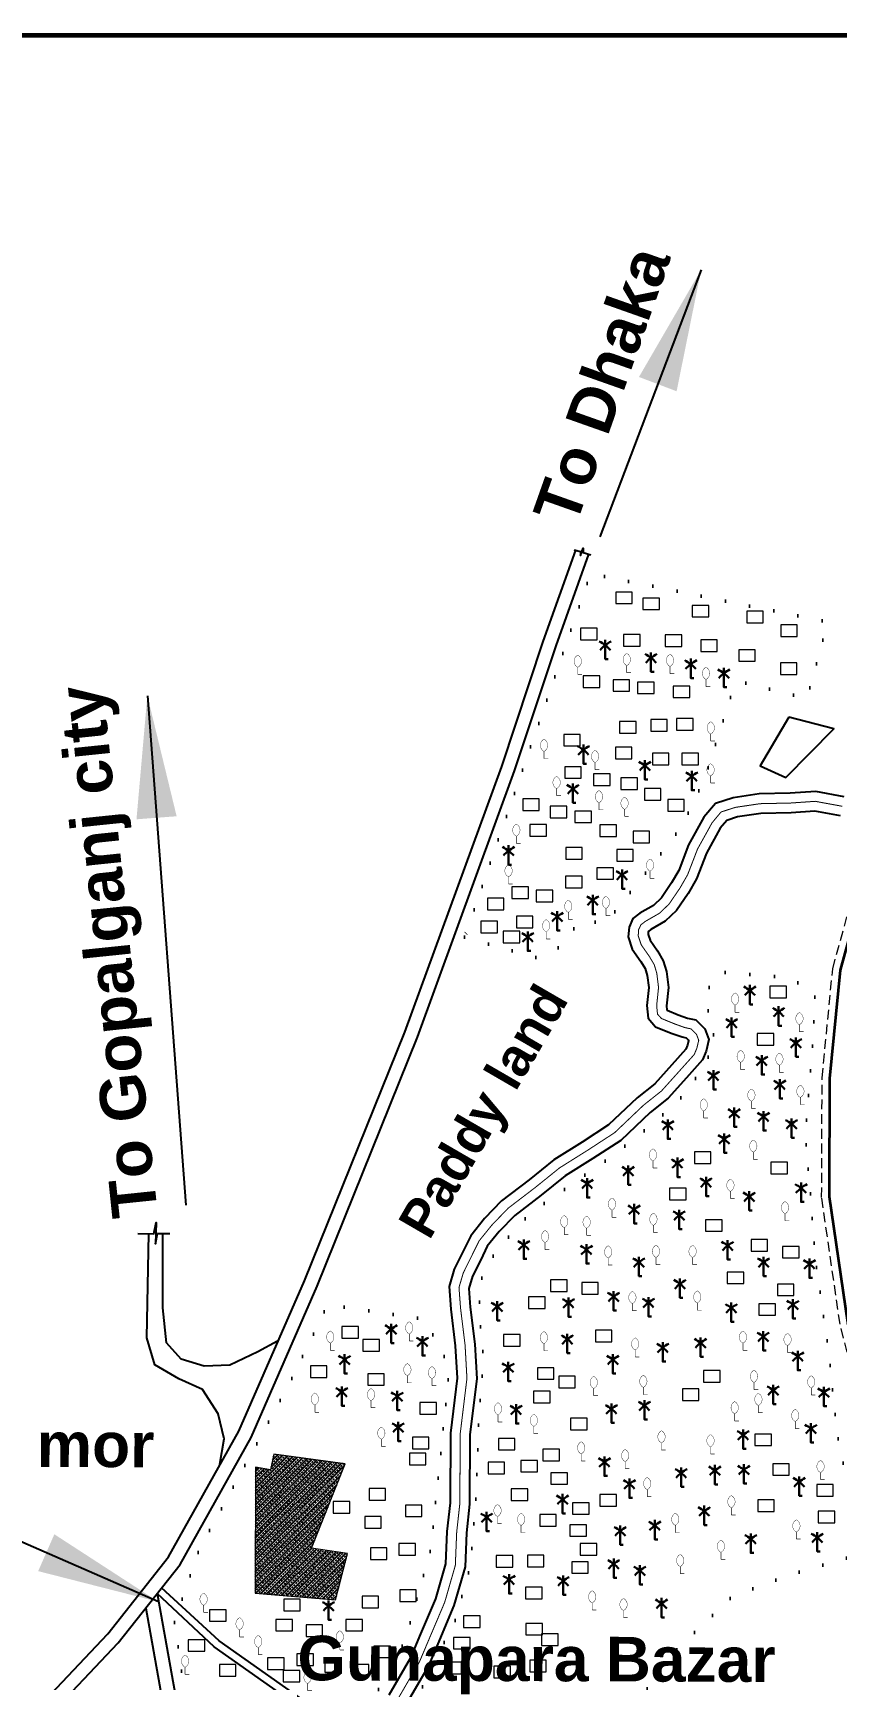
# Model space of a CAD drawing. Header units: millimetres. Extents: x 103 to 25465, y -158280 to -48.
# Drawn here: x 23439 to 23849, y -157282 to -156442 of the extents above; entities that cross this region are included whole.
import ezdxf

# ---------------------------------------------------------------- set-up
doc = ezdxf.new("R2010")
doc.units = ezdxf.units.MM
doc.header["$MEASUREMENT"] = 0
for name, pattern in [('CENTERX2', [4, 2.5, -0.5, 0.5, -0.5]), ('DASHED2', [0.375, 0.25, -0.125]), ('DOT2', [0.125, 0, -0.125]), ('HIDDENX2', [0.75, 0.5, -0.25])]:
    doc.linetypes.add(name, pattern=pattern)
for name, color, linetype in [('boundary', 7, 'Continuous'), ('Home Stead', 151, 'Continuous'), ('Khal', 4, 'Continuous'), ('TEXT', 5, 'Continuous'), ('Trees', 77, 'Continuous')]:
    doc.layers.add(name, color=color, linetype=linetype)
for name, color, linetype, lineweight in [('Earthan Road', 7, 'DASHED2', 9), ('HOUSE', 144, 'Continuous', 18), ('PUCCA ROAD', 1, 'Continuous', 30), ('Rail Line', 14, 'TRACKS', 35)]:
    doc.layers.add(name, color=color, linetype=linetype, lineweight=lineweight)
doc.styles.get("Standard").update_dxf_attribs({"font": 'arial.ttf'})
doc.styles.add('sum', font='arialbd.ttf')
doc.linetypes.add('TRACKS', pattern='A,0.15,[130,ltypeshp.shx,S=0.25,R=0,X=0,Y=0],0.15', length=0.3)
doc.dimstyles.get("Standard").update_dxf_attribs({"dimtxt": 0.18, "dimasz": 0.18, "dimexe": 0.18, "dimexo": 0.0625, "dimgap": 0.09, "dimtad": 0, "dimtih": 1, "dimtoh": 1, "dimdec": 4, "dimzin": 0, "dimdsep": 46, "dimtxsty": 'Standard', "dimblk": 'DATUMBLANK', "dimcen": 0.09, "dimadec": 0, "dimazin": 0, "dimtfac": 1, "dimtdec": 4, "dimtofl": 0, "dimtmove": 0, "dimatfit": 3, "dimfxl": 1, "dimtolj": 1, "dimtzin": 0, "dimarcsym": 0})

# ---------------------------------------------------------------- blocks, each defined once
blk = doc.blocks.new('A$C7FEE66E4')
at = {"layer": 'Trees', "linetype": 'Continuous', "const_width": 0.000142}
blk.add_lwpolyline([(0, 0.00001, 0.606435), (0, 0.00493, 0.606435)], format="xyb", close=True, dxfattribs=at)
at = {"layer": 'Trees', "linetype": 'Continuous', "const_width": 0.000252}
for points in [[(0, 0.00001), (0, -0.00287)], [(0, -0.00287), (0.00172, -0.00287)]]:
    blk.add_lwpolyline(points, dxfattribs=at)
blk = doc.blocks.new('A$C01DB3217')
at = {"layer": 'Trees', "color": 1, "lineweight": 30}
blk.add_lwpolyline([(0, 0.0028), (0, -0.00714), (0.00154, -0.00714)], dxfattribs=at)
for centre, start, end in [((-0.01201, -0.01535), 41.24911, 62.67823), ((0.01201, -0.01535), 117.32177, 138.75089)]:
    blk.add_arc(centre, 0.01949, start, end, dxfattribs=at)
blk = doc.blocks.new('_DatumBlank')
at = {"color": 0, "linetype": 'ByBlock', "lineweight": -2}
for p, q in [((0, 0.577), (-1, 0)), ((0, -0.577), (0, 0.577)), ((-1, 0), (0, -0.577))]:
    blk.add_line(p, q, dxfattribs=at)

msp = doc.modelspace()

# ---------------------------------------------------------------- hatches: boundary and pattern name
at = {"layer": 'Khal', "lineweight": 25, "ltscale": 0.1}
h = msp.add_hatch(dxfattribs=at)
h.set_pattern_fill('ANSI33', color=256, scale=8, style=0)
h.set_pattern_definition([(45, (4160.971, -27263.9045), (-1.414213562, 1.414213562), []), (45, (4162.3853, -27263.9045), (-1.414213562, 1.414213562), [1, -0.5])])
h.paths.add_polyline_path([(23598.37, -157172.41), (23561.87, -157167.51), (23560.24, -157175.54), (23552.64, -157174.21), (23552.36, -157238.51), (23593.46, -157241.93), (23599.56, -157218.27), (23581.23, -157215.58)])

# ---------------------------------------------------------------- linework, layer by layer
at = {"layer": 'boundary', "color": 0, "const_width": 2.35}
msp.add_lwpolyline([(22888.4, -156443.08), (25463.94, -156443.08), (25463.94, -158278.97), (22888.4, -158278.97), (22888.4, -156443.08)], dxfattribs=at)
at = {"layer": 'Earthan Road', "color": 7, "linetype": 'HIDDENX2', "ltscale": 10}
msp.add_lwpolyline([(24292.79, -157624.18), (24113.39, -157494.34), (24041.51, -157436.59), (23994.93, -157388.5), (23951.74, -157334.6), (23911.03, -157267.57), (23879.13, -157197.05), (23858.17, -157130.1), (23850.93, -157101.14), (23841.52, -157036.48), (23841.76, -156975.49), (23847.16, -156919.68), (23866.54, -156849.14), (23880.64, -156813.52), (23901.08, -156775.59), (23914.83, -156753.28)], dxfattribs=at)
at = {"layer": 'Home Stead', "color": 7, "linetype": 'DOT2', "lineweight": 50, "ltscale": 100, "flags": 128}
for points in [[(23659.31, -156903.64), (23695.54, -156913.99), (23706.1, -156910.29), (23717.72, -156895.89), (23731.97, -156895.89), (23769.66, -156847.86), (23781.69, -156823.22), (23796.11, -156777.95), (23799.62, -156773.14), (23834, -156781.65), (23844.74, -156742.69), (23723.58, -156717.94), (23659.31, -156903.64)], [(24126.14, -157737.85), (24121.17, -157733.9), (24118.78, -157718.53), (24116.03, -157700.79), (24110.77, -157693.18), (24103.96, -157691.74), (24101.64, -157679.68), (24094.04, -157666.15), (24083.95, -157664.34), (24081.12, -157652.84), (24083.71, -157645.44), (24098.54, -157639.53), (24112.24, -157636.37), (24124.44, -157633.6), (24132.58, -157628.43), (24132.24, -157595.23), (24127.57, -157561.62), (24122.22, -157558.2), (24111.69, -157557.4), (24103.14, -157558.55), (24099.01, -157562.08), (24090.9, -157572.59), (24084.84, -157571.56), (24074.65, -157575.11), (24067.12, -157579.23), (24060.61, -157587.57), (24052.39, -157600.67), (24039.27, -157604.37), (24025.13, -157598.43), (24009.35, -157591.46), (23999.53, -157583.67), (23994.39, -157574.46), (24000.97, -157561.56), (24011.19, -157551.73), (24018.18, -157537.6), (24015.24, -157507.93), (24006.79, -157479.29), (23994.66, -157467.18), (23956.8, -157442.58), (23931.82, -157444.63), (23922.51, -157454.37), (23919.48, -157460.48), (23917.4, -157460.81), (23915.05, -157460.37), (23909.8, -157448.1), (23907.01, -157438.02), (23903.67, -157433.41), (23898.31, -157429.91), (23893.13, -157429.91), (23886.01, -157433.41), (23872.11, -157432.14), (23865.43, -157427.21), (23862.63, -157420), (23866.86, -157411.04), (23876.16, -157401.35), (23890.48, -157378.14), (23885.13, -157355.14), (23880.61, -157335.73), (23860.83, -157331.81), (23821.09, -157329.92), (23773.44, -157322.35), (23743.59, -157317.03), (23747.95, -157293.94), (23762.44, -157272.44), (23777.77, -157257.54), (23795.77, -157240.44), (23824.29, -157229.47), (23854.15, -157220.71), (23859.84, -157207.99), (23849.14, -157155.34), (23845.32, -157116.41), (23838.2, -157067.36), (23836.15, -157038.75), (23833.12, -157004.17), (23836.77, -156961.66), (23838.26, -156931.62), (23824.6, -156924.33), (23803.37, -156922.52), (23789.39, -156921.3), (23782.1, -156932.22), (23784.83, -156947.71), (23787.52, -156958.15), (23773.34, -156982.16), (23758.04, -156996.75), (23734.35, -157015.67), (23693.08, -157044.3), (23675.22, -157063.79), (23666.98, -157079.97), (23666.98, -157097.63), (23668.95, -157118.98), (23666.74, -157145.48), (23665.14, -157188.61), (23662.24, -157224.37), (23654.67, -157252.02), (23632.28, -157297.66), (23606.24, -157341.02), (23600.28, -157358.64), (23607.23, -157371.76), (23625.74, -157396.18), (23686.98, -157473.89), (23757.15, -157547.45), (23789.36, -157569.95), (23807.18, -157582.33), (23817.71, -157591.79), (23824.43, -157603.58), (23827.7, -157618.58), (23828.45, -157642.33), (23829.88, -157646.96), (23837.55, -157652.86), (23862.84, -157661.28), (23918.46, -157678.35), (23957.31, -157687.08), (23981.16, -157692.57), (24009.42, -157703.99), (24031.23, -157720.1), (24049.56, -157739.45), (24075.94, -157748.74), (24114.83, -157754.16), (24122.39, -157753.13), (24128.12, -157749.43), (24129.79, -157743.64), (24128.12, -157739), (24126.14, -157737.85)], [(23578.44, -157387.74), (23557, -157392.67), (23547.83, -157412.46), (23535.8, -157427.04), (23528.54, -157415.79), (23518.62, -157304.4), (23511.19, -157252.97), (23523.91, -157216.17), (23569.57, -157132.07), (23589.41, -157091.33), (23638.79, -157098.6), (23651.67, -157122.85), (23641.96, -157216.7), (23628.6, -157263.59), (23590.67, -157332.17), (23581.03, -157357), (23578.44, -157387.74)]]:
    msp.add_lwpolyline(points, dxfattribs=at)
at = {"layer": 'HOUSE'}
for points in [[(23736.43, -156733.26), (23744.87, -156733.26), (23744.87, -156727.36), (23736.43, -156727.36), (23736.43, -156733.26)], [(23750.34, -156736.34), (23758.77, -156736.34), (23758.77, -156730.44), (23750.34, -156730.44), (23750.34, -156736.34)], [(23775.52, -156740.11), (23783.96, -156740.11), (23783.96, -156734.21), (23775.52, -156734.21), (23775.52, -156740.11)], [(23803.3, -156743.02), (23811.74, -156743.02), (23811.74, -156737.12), (23803.3, -156737.12), (23803.3, -156743.02)], [(23718.44, -156751.77), (23726.88, -156751.77), (23726.88, -156745.86), (23718.44, -156745.86), (23718.44, -156751.77)], [(23740.39, -156755.03), (23748.82, -156755.03), (23748.82, -156749.12), (23740.39, -156749.12), (23740.39, -156755.03)], [(23761.65, -156755.19), (23770.09, -156755.19), (23770.09, -156749.29), (23761.65, -156749.29), (23761.65, -156755.19)], [(23820.65, -156750.05), (23829.08, -156750.05), (23829.08, -156744.15), (23820.65, -156744.15), (23820.65, -156750.05)], [(23779.82, -156757.76), (23788.25, -156757.76), (23788.25, -156751.85), (23779.82, -156751.85), (23779.82, -156757.76)], [(23799.21, -156762.74), (23807.65, -156762.74), (23807.65, -156756.83), (23799.21, -156756.83), (23799.21, -156762.74)], [(23820.47, -156769.42), (23828.91, -156769.42), (23828.91, -156763.51), (23820.47, -156763.51), (23820.47, -156769.42)], [(23719.8, -156776.14), (23728.24, -156776.14), (23728.24, -156770.24), (23719.8, -156770.24), (23719.8, -156776.14)], [(23735.07, -156778.03), (23743.51, -156778.03), (23743.51, -156772.12), (23735.07, -156772.12), (23735.07, -156778.03)], [(23747.58, -156779.24), (23756.01, -156779.24), (23756.01, -156773.33), (23747.58, -156773.33), (23747.58, -156779.24)], [(23765.78, -156781.29), (23774.21, -156781.29), (23774.21, -156775.38), (23765.78, -156775.38), (23765.78, -156781.29)], [(23754.29, -156798.42), (23762.73, -156798.42), (23762.73, -156792.52), (23754.29, -156792.52), (23754.29, -156798.42)], [(23767.48, -156797.91), (23775.92, -156797.91), (23775.92, -156792), (23767.48, -156792), (23767.48, -156797.91)], [(23709.88, -156805.96), (23718.32, -156805.96), (23718.32, -156800.06), (23709.88, -156800.06), (23709.88, -156805.96)], [(23738.34, -156799.45), (23746.78, -156799.45), (23746.78, -156793.54), (23738.34, -156793.54), (23738.34, -156799.45)], [(23736.26, -156812.48), (23744.7, -156812.48), (23744.7, -156806.57), (23736.26, -156806.57), (23736.26, -156812.48)], [(23710.39, -156822.49), (23718.83, -156822.49), (23718.83, -156816.59), (23710.39, -156816.59), (23710.39, -156822.49)], [(23755.14, -156815.56), (23763.58, -156815.56), (23763.58, -156809.65), (23755.14, -156809.65), (23755.14, -156815.56)], [(23770.24, -156815.56), (23778.68, -156815.56), (23778.68, -156809.65), (23770.24, -156809.65), (23770.24, -156815.56)], [(23725.08, -156826.13), (23733.52, -156826.13), (23733.52, -156820.22), (23725.08, -156820.22), (23725.08, -156826.13)], [(23739.09, -156828.15), (23747.53, -156828.15), (23747.53, -156822.24), (23739.09, -156822.24), (23739.09, -156828.15)], [(23688.96, -156838.92), (23697.4, -156838.92), (23697.4, -156833.01), (23688.96, -156833.01), (23688.96, -156838.92)], [(23751.09, -156833.67), (23759.52, -156833.67), (23759.52, -156827.76), (23751.09, -156827.76), (23751.09, -156833.67)], [(23762.95, -156839.19), (23771.38, -156839.19), (23771.38, -156833.28), (23762.95, -156833.28), (23762.95, -156839.19)], [(23702.97, -156842.69), (23711.4, -156842.69), (23711.4, -156836.78), (23702.97, -156836.78), (23702.97, -156842.69)], [(23715.64, -156845.1), (23724.08, -156845.1), (23724.08, -156839.2), (23715.64, -156839.2), (23715.64, -156845.1)], [(23692.6, -156852.01), (23701.04, -156852.01), (23701.04, -156846.1), (23692.6, -156846.1), (23692.6, -156852.01)], [(23728.32, -156852.12), (23736.76, -156852.12), (23736.76, -156846.21), (23728.32, -156846.21), (23728.32, -156852.12)], [(23745.29, -156855.34), (23753.73, -156855.34), (23753.73, -156849.44), (23745.29, -156849.44), (23745.29, -156855.34)], [(23710.94, -156863.69), (23719.38, -156863.69), (23719.38, -156857.78), (23710.94, -156857.78), (23710.94, -156863.69)], [(23736.94, -156864.77), (23745.38, -156864.77), (23745.38, -156858.86), (23736.94, -156858.86), (23736.94, -156864.77)], [(23726.82, -156874.06), (23735.26, -156874.06), (23735.26, -156868.16), (23726.82, -156868.16), (23726.82, -156874.06)], [(23710.8, -156878.36), (23719.24, -156878.36), (23719.24, -156872.45), (23710.8, -156872.45), (23710.8, -156878.36)], [(23670.9, -156889.58), (23679.33, -156889.58), (23679.33, -156883.68), (23670.9, -156883.68), (23670.9, -156889.58)], [(23683.44, -156883.79), (23691.87, -156883.79), (23691.87, -156877.88), (23683.44, -156877.88), (23683.44, -156883.79)], [(23695.84, -156885.54), (23704.28, -156885.54), (23704.28, -156879.63), (23695.84, -156879.63), (23695.84, -156885.54)], [(23685.72, -156898.74), (23694.16, -156898.74), (23694.16, -156892.83), (23685.72, -156892.83), (23685.72, -156898.74)], [(23667.66, -156901.3), (23676.1, -156901.3), (23676.1, -156895.4), (23667.66, -156895.4), (23667.66, -156901.3)], [(23678.97, -156906.41), (23687.41, -156906.41), (23687.41, -156900.51), (23678.97, -156900.51), (23678.97, -156906.41)], [(23815.14, -156934.52), (23823.57, -156934.52), (23823.57, -156928.61), (23815.14, -156928.61), (23815.14, -156934.52)], [(23808.7, -156958.74), (23817.13, -156958.74), (23817.13, -156952.83), (23808.7, -156952.83), (23808.7, -156958.74)], [(23776.56, -157019.16), (23785, -157019.16), (23785, -157013.26), (23776.56, -157013.26), (23776.56, -157019.16)], [(23815.65, -157024.35), (23824.09, -157024.35), (23824.09, -157018.44), (23815.65, -157018.44), (23815.65, -157024.35)], [(23763.91, -157037.71), (23772.35, -157037.71), (23772.35, -157031.81), (23763.91, -157031.81), (23763.91, -157037.71)], [(23782.25, -157053.78), (23790.69, -157053.78), (23790.69, -157047.87), (23782.25, -157047.87), (23782.25, -157053.78)], [(23805.49, -157063.91), (23813.93, -157063.91), (23813.93, -157058.01), (23805.49, -157058.01), (23805.49, -157063.91)], [(23821.58, -157067.38), (23830.02, -157067.38), (23830.02, -157061.48), (23821.58, -157061.48), (23821.58, -157067.38)], [(23793.33, -157080.5), (23801.76, -157080.5), (23801.76, -157074.6), (23793.33, -157074.6), (23793.33, -157080.5)], [(23703.15, -157084.44), (23711.59, -157084.44), (23711.59, -157078.53), (23703.15, -157078.53), (23703.15, -157084.44)], [(23719.1, -157085.83), (23727.54, -157085.83), (23727.54, -157079.92), (23719.1, -157079.92), (23719.1, -157085.83)], [(23818.92, -157086.61), (23827.36, -157086.61), (23827.36, -157080.71), (23818.92, -157080.71), (23818.92, -157086.61)], [(23691.94, -157093.1), (23700.37, -157093.1), (23700.37, -157087.19), (23691.94, -157087.19), (23691.94, -157093.1)], [(23809.48, -157096.64), (23817.92, -157096.64), (23817.92, -157090.74), (23809.48, -157090.74), (23809.48, -157096.64)], [(23596.68, -157108.26), (23605.12, -157108.26), (23605.12, -157102.35), (23596.68, -157102.35), (23596.68, -157108.26)], [(23607.42, -157114.97), (23615.85, -157114.97), (23615.85, -157109.06), (23607.42, -157109.06), (23607.42, -157114.97)], [(23679.16, -157112.39), (23687.59, -157112.39), (23687.59, -157106.48), (23679.16, -157106.48), (23679.16, -157112.39)], [(23726.02, -157110.22), (23734.45, -157110.22), (23734.45, -157104.31), (23726.02, -157104.31), (23726.02, -157110.22)], [(23580.6, -157128.36), (23589.03, -157128.36), (23589.03, -157122.46), (23580.6, -157122.46), (23580.6, -157128.36)], [(23609.87, -157132.39), (23618.31, -157132.39), (23618.31, -157126.48), (23609.87, -157126.48), (23609.87, -157132.39)], [(23696.47, -157129.31), (23704.91, -157129.31), (23704.91, -157123.41), (23696.47, -157123.41), (23696.47, -157129.31)], [(23707.31, -157133.64), (23715.74, -157133.64), (23715.74, -157127.73), (23707.31, -157127.73), (23707.31, -157133.64)], [(23781.26, -157130.73), (23789.7, -157130.73), (23789.7, -157124.82), (23781.26, -157124.82), (23781.26, -157130.73)], [(23694.49, -157141.3), (23702.93, -157141.3), (23702.93, -157135.4), (23694.49, -157135.4), (23694.49, -157141.3)], [(23770.49, -157140.13), (23778.93, -157140.13), (23778.93, -157134.22), (23770.49, -157134.22), (23770.49, -157140.13)], [(23636.49, -157147.12), (23644.92, -157147.12), (23644.92, -157141.22), (23636.49, -157141.22), (23636.49, -157147.12)], [(23713.41, -157155.09), (23721.84, -157155.09), (23721.84, -157149.18), (23713.41, -157149.18), (23713.41, -157155.09)], [(23632.67, -157164.77), (23641.11, -157164.77), (23641.11, -157158.87), (23632.67, -157158.87), (23632.67, -157164.77)], [(23676.57, -157165.4), (23685, -157165.4), (23685, -157159.5), (23676.57, -157159.5), (23676.57, -157165.4)], [(23807.5, -157163.2), (23815.94, -157163.2), (23815.94, -157157.3), (23807.5, -157157.3), (23807.5, -157163.2)], [(23598.37, -157172.41), (23561.87, -157167.51), (23560.24, -157175.54), (23552.64, -157174.21), (23552.36, -157238.51), (23593.46, -157241.93), (23599.56, -157218.27), (23581.23, -157215.58), (23598.37, -157172.41)], [(23631.14, -157173.04), (23639.57, -157173.04), (23639.57, -157167.13), (23631.14, -157167.13), (23631.14, -157173.04)], [(23688.02, -157176.61), (23696.45, -157176.61), (23696.45, -157170.71), (23688.02, -157170.71), (23688.02, -157176.61)], [(23699.23, -157170.91), (23707.67, -157170.91), (23707.67, -157165), (23699.23, -157165), (23699.23, -157170.91)], [(23671.25, -157177.61), (23679.69, -157177.61), (23679.69, -157171.7), (23671.25, -157171.7), (23671.25, -157177.61)], [(23703.35, -157182.92), (23711.79, -157182.92), (23711.79, -157177.01), (23703.35, -157177.01), (23703.35, -157182.92)], [(23816.57, -157178.35), (23825.01, -157178.35), (23825.01, -157172.44), (23816.57, -157172.44), (23816.57, -157178.35)], [(23610.55, -157190.99), (23618.99, -157190.99), (23618.99, -157185.08), (23610.55, -157185.08), (23610.55, -157190.99)], [(23683.08, -157191.18), (23691.51, -157191.18), (23691.51, -157185.28), (23683.08, -157185.28), (23683.08, -157191.18)], [(23839.03, -157188.98), (23847.47, -157188.98), (23847.47, -157183.07), (23839.03, -157183.07), (23839.03, -157188.98)], [(23592.22, -157197.68), (23600.65, -157197.68), (23600.65, -157191.78), (23592.22, -157191.78), (23592.22, -157197.68)], [(23629.09, -157199.46), (23637.53, -157199.46), (23637.53, -157193.56), (23629.09, -157193.56), (23629.09, -157199.46)], [(23714.4, -157198.26), (23722.83, -157198.26), (23722.83, -157192.35), (23714.4, -157192.35), (23714.4, -157198.26)], [(23728.37, -157194.09), (23736.81, -157194.09), (23736.81, -157188.19), (23728.37, -157188.19), (23728.37, -157194.09)], [(23808.9, -157196.85), (23817.34, -157196.85), (23817.34, -157190.95), (23808.9, -157190.95), (23808.9, -157196.85)], [(23608.3, -157205.27), (23616.74, -157205.27), (23616.74, -157199.36), (23608.3, -157199.36), (23608.3, -157205.27)], [(23697.66, -157204.32), (23706.1, -157204.32), (23706.1, -157198.41), (23697.66, -157198.41), (23697.66, -157204.32)], [(23713, -157209.48), (23721.44, -157209.48), (23721.44, -157203.57), (23713, -157203.57), (23713, -157209.48)], [(23839.81, -157202.55), (23848.25, -157202.55), (23848.25, -157196.65), (23839.81, -157196.65), (23839.81, -157202.55)], [(23611.23, -157221.36), (23619.67, -157221.36), (23619.67, -157215.46), (23611.23, -157215.46), (23611.23, -157221.36)], [(23625.75, -157219.13), (23634.19, -157219.13), (23634.19, -157213.22), (23625.75, -157213.22), (23625.75, -157219.13)], [(23675.41, -157225.22), (23683.84, -157225.22), (23683.84, -157219.32), (23675.41, -157219.32), (23675.41, -157225.22)], [(23691.36, -157225.03), (23699.79, -157225.03), (23699.79, -157219.12), (23691.36, -157219.12), (23691.36, -157225.03)], [(23718.31, -157219.11), (23726.75, -157219.11), (23726.75, -157213.21), (23718.31, -157213.21), (23718.31, -157219.11)], [(23713.99, -157228.36), (23722.42, -157228.36), (23722.42, -157222.45), (23713.99, -157222.45), (23713.99, -157228.36)], [(23626.19, -157242.81), (23634.63, -157242.81), (23634.63, -157236.9), (23626.19, -157236.9), (23626.19, -157242.81)], [(23690.37, -157241.35), (23698.81, -157241.35), (23698.81, -157235.44), (23690.37, -157235.44), (23690.37, -157241.35)], [(23566.96, -157247.53), (23575.4, -157247.53), (23575.4, -157241.62), (23566.96, -157241.62), (23566.96, -157247.53)], [(23606.97, -157245.93), (23615.41, -157245.93), (23615.41, -157240.03), (23606.97, -157240.03), (23606.97, -157245.93)], [(23529.14, -157252.86), (23537.58, -157252.86), (23537.58, -157246.96), (23529.14, -157246.96), (23529.14, -157252.86)], [(23562.94, -157257.82), (23571.38, -157257.82), (23571.38, -157251.91), (23562.94, -157251.91), (23562.94, -157257.82)], [(23578.41, -157260.67), (23586.85, -157260.67), (23586.85, -157254.76), (23578.41, -157254.76), (23578.41, -157260.67)], [(23598.73, -157257.82), (23607.16, -157257.82), (23607.16, -157251.91), (23598.73, -157251.91), (23598.73, -157257.82)], [(23658.81, -157256.05), (23667.25, -157256.05), (23667.25, -157250.15), (23658.81, -157250.15), (23658.81, -157256.05)], [(23690.54, -157259.85), (23698.98, -157259.85), (23698.98, -157253.95), (23690.54, -157253.95), (23690.54, -157259.85)], [(23518.24, -157268.19), (23526.67, -157268.19), (23526.67, -157262.28), (23518.24, -157262.28), (23518.24, -157268.19)], [(23653.66, -157267), (23662.1, -157267), (23662.1, -157261.1), (23653.66, -157261.1), (23653.66, -157267)], [(23698.58, -157265.22), (23707.02, -157265.22), (23707.02, -157259.32), (23698.58, -157259.32), (23698.58, -157265.22)], [(23558.72, -157277.47), (23567.15, -157277.47), (23567.15, -157271.56), (23558.72, -157271.56), (23558.72, -157277.47)], [(23573.68, -157275.46), (23582.11, -157275.46), (23582.11, -157269.56), (23573.68, -157269.56), (23573.68, -157275.46)], [(23613.01, -157271.44), (23621.44, -157271.44), (23621.44, -157265.53), (23613.01, -157265.53), (23613.01, -157271.44)], [(23534.12, -157280.93), (23542.56, -157280.93), (23542.56, -157275.03), (23534.12, -157275.03), (23534.12, -157280.93)], [(23566.72, -157283.86), (23575.16, -157283.86), (23575.16, -157277.96), (23566.72, -157277.96), (23566.72, -157283.86)], [(23587.99, -157278.87), (23596.43, -157278.87), (23596.43, -157272.97), (23587.99, -157272.97), (23587.99, -157278.87)], [(23602.07, -157280.82), (23610.5, -157280.82), (23610.5, -157274.91), (23602.07, -157274.91), (23602.07, -157280.82)], [(23649.2, -157279.73), (23657.64, -157279.73), (23657.64, -157273.83), (23649.2, -157273.83), (23649.2, -157279.73)], [(23674.25, -157281.75), (23682.69, -157281.75), (23682.69, -157275.85), (23674.25, -157275.85), (23674.25, -157281.75)], [(23692.55, -157278.62), (23700.99, -157278.62), (23700.99, -157272.71), (23692.55, -157272.71), (23692.55, -157278.62)]]:
    msp.add_lwpolyline(points, dxfattribs=at)
at = {"layer": 'Khal', "lineweight": 25, "ltscale": 0.1}
msp.add_lwpolyline([(23824.73, -156791.26), (23810.15, -156816.05), (23823.27, -156822.09), (23847.71, -156797.17), (23824.73, -156791.26)], dxfattribs=at)
at = {"layer": 'Khal', "color": 3, "lineweight": 25, "ltscale": 0.1}
for points in [[(23853.07, -156831.87), (23838.54, -156829.19), (23825.46, -156830.11), (23809.66, -156830.45), (23796.33, -156832.44), (23787.27, -156835.36), (23781.46, -156842.35), (23773.63, -156856.51), (23768.59, -156869.57), (23764.96, -156875.91), (23759.8, -156883.46), (23755.7, -156887.36), (23748.74, -156891.37), (23745.24, -156894.09), (23743.21, -156898.46), (23742.85, -156903.5), (23744.89, -156909.73), (23749.31, -156916.02), (23751.46, -156919.64), (23752.49, -156923.08), (23753.25, -156929.34), (23752.3, -156938.56), (23752.95, -156945.02), (23756.78, -156949.29), (23764.76, -156952.57), (23770.27, -156954.55), (23772.38, -156955.01), (23773.36, -156955.99), (23773.58, -156956.57), (23773.07, -156958.73), (23772.2, -156960.81), (23765.11, -156968.7), (23756.35, -156978.46), (23747.38, -156985.57), (23732.74, -156999.48), (23719.35, -157008.21), (23704.88, -157017.29), (23692.17, -157027.54), (23678.19, -157038.23), (23669.46, -157047.29), (23662.41, -157056.02), (23658.54, -157063.92), (23653.99, -157073.05), (23651.37, -157081.91), (23652.26, -157093.51), (23654.56, -157112.29), (23655.48, -157128.69), (23652.05, -157156.86), (23651.87, -157192.45), (23650.27, -157206.97), (23649.59, -157223.54), (23644.42, -157241.5), (23636.36, -157260.49), (23631.72, -157271.47), (23620.57, -157290.63)], [(23851.14, -156841.68), (23837.97, -156839.26), (23825.92, -156840.1), (23810.51, -156840.43), (23798.62, -156842.21), (23793.11, -156843.99), (23789.76, -156848.02), (23782.71, -156860.75), (23777.64, -156873.88), (23773.43, -156881.23), (23767.46, -156889.97), (23761.73, -156895.43), (23754.33, -156899.69), (23753.29, -156900.51), (23753.05, -156901.01), (23752.97, -156902.25), (23753.93, -156905.2), (23757.71, -156910.58), (23760.7, -156915.59), (23762.31, -156921.04), (23763.31, -156929.24), (23762.35, -156938.57), (23762.57, -156940.77), (23762.7, -156940.91), (23768.36, -156943.24), (23773.03, -156944.92), (23777.37, -156945.86), (23781.96, -156950.45), (23784.01, -156955.9), (23782.61, -156961.82), (23780.77, -156966.23), (23772.55, -156975.39), (23763.23, -156985.77), (23753.94, -156993.12), (23738.97, -157007.36), (23724.74, -157016.63), (23710.7, -157025.45), (23698.35, -157035.4), (23684.86, -157045.72), (23676.96, -157053.91), (23670.89, -157061.43), (23667.51, -157068.35), (23663.33, -157076.73), (23661.48, -157082.98), (23662.21, -157092.52), (23664.52, -157111.4), (23665.51, -157129.01), (23662.05, -157157.49), (23661.87, -157193.02), (23660.24, -157207.72), (23659.53, -157225.16), (23653.86, -157244.85), (23645.57, -157264.39), (23640.69, -157275.95), (23629.27, -157295.57)]]:
    msp.add_lwpolyline(points, dxfattribs=at)
at = {"layer": 'Khal', "color": 7, "linetype": 'CENTERX2', "lineweight": 30, "ltscale": 5, "const_width": 0.515}
msp.add_lwpolyline([(23852.1, -156836.77), (23838.25, -156834.23), (23825.69, -156835.1), (23810.08, -156835.44), (23797.48, -156837.32), (23790.19, -156839.67), (23785.61, -156845.19), (23778.17, -156858.63), (23773.12, -156871.73), (23769.19, -156878.57), (23763.63, -156886.71), (23758.72, -156891.4), (23751.54, -156895.53), (23749.26, -156897.3), (23748.13, -156899.73), (23747.91, -156902.88), (23749.41, -156907.46), (23753.51, -156913.3), (23756.08, -156917.61), (23757.4, -156922.06), (23758.28, -156929.29), (23757.32, -156938.56), (23757.76, -156942.89), (23759.74, -156945.1), (23766.56, -156947.9), (23771.65, -156949.73), (23774.87, -156950.43), (23777.66, -156953.22), (23778.79, -156956.24), (23777.84, -156960.27), (23776.49, -156963.52), (23768.83, -156972.05), (23759.79, -156982.11), (23750.66, -156989.35), (23735.86, -157003.42), (23722.04, -157012.42), (23707.79, -157021.37), (23695.26, -157031.47), (23681.52, -157041.98), (23673.21, -157050.6), (23666.65, -157058.72), (23663.02, -157066.13), (23658.66, -157074.89), (23656.43, -157082.45), (23657.23, -157093.02), (23659.54, -157111.84), (23660.49, -157128.85), (23657.05, -157157.18), (23656.87, -157192.73), (23655.26, -157207.34), (23654.56, -157224.35), (23649.14, -157243.17), (23640.97, -157262.44), (23636.2, -157273.71), (23624.92, -157293.1)], dxfattribs=at)
at = {"layer": 'PUCCA ROAD', "lineweight": 25}
for points in [[(23182.71, -157513.34), (23439.46, -157299.32), (23477.15, -157259.32), (23508.21, -157220.06), (23544.01, -157155.86), (23577.56, -157079.1), (23628.71, -156952.14), (23678.22, -156816.4), (23699.34, -156752.66), (23716.04, -156706)], [(23186.77, -157519.06), (23444.56, -157304.12), (23482.46, -157263.9), (23514.05, -157223.96), (23550.29, -157158.98), (23584.01, -157081.81), (23635.24, -156954.65), (23684.83, -156818.7), (23705.98, -156754.86), (23722.73, -156708.09)], [(23715.18, -156705.75), (23718.45, -156706.7), (23718.45, -156708.7), (23719.73, -156705.01), (23719.74, -156707.17), (23723.76, -156708.41)], [(23492.58, -157054.87), (23500.67, -157055.02), (23501.83, -157049.31), (23501.51, -157060.16), (23502.53, -157054.87), (23508.86, -157054.87)], [(23534.4, -157172.61), (23536.55, -157159.67), (23533.59, -157146.94), (23525.51, -157134.54), (23513.38, -157129.16), (23501.21, -157121.95), (23497.05, -157108.19), (23498.09, -157054.97)], [(23563.88, -157109.79), (23553.83, -157115.33), (23539.52, -157122.13), (23526.33, -157122.69), (23514.7, -157119.01), (23507.17, -157110.65), (23505.33, -157092.79), (23505.3, -157054.87)], [(24141.88, -157627.42), (24026.29, -157594.27), (23954.97, -157544.96), (23903.24, -157522.51), (23868.77, -157544.71), (23845.95, -157544.71), (23743.98, -157452.55), (23656.21, -157394.71), (23626.98, -157358.39), (23626.98, -157334.3), (23631.89, -157322.53), (23584.24, -157298.3), (23534, -157262.83), (23504.61, -157235.88)], [(23496.53, -157246.1), (23507.48, -157307.2), (23512.07, -157373.5), (23520.1, -157454.24), (23525.51, -157479.95), (23541.97, -157523.89), (23552.87, -157544.48), (23589.75, -157583.42), (23669.38, -157660.31), (23855.38, -157830.79), (24128.97, -158038.29)], [(23502.33, -157238.77), (23514.43, -157306.34), (23519.04, -157372.92), (23527.03, -157453.17), (23532.25, -157477.99), (23548.37, -157521.02), (23558.61, -157540.36), (23594.72, -157578.5), (23674.18, -157655.21), (23860.16, -157825.63), (24132.95, -158032.52)], [(24142.44, -157631.74), (24024.56, -157597.93), (23953.02, -157548.48), (23903.61, -157527.03), (23869.94, -157548.71), (23844.41, -157548.71), (23741.52, -157455.73), (23653.49, -157397.71), (23622.98, -157359.8), (23622.98, -157333.5), (23626.77, -157324.41), (23582.17, -157301.73), (23531.48, -157265.95), (23502.33, -157238.77)]]:
    msp.add_lwpolyline(points, dxfattribs=at)
at = {"layer": 'Rail Line', "color": 212, "ltscale": 10, "true_color": 0xc529d6}
msp.add_lwpolyline([(24295.14, -157620.94), (24115.82, -157491.16), (24044.21, -157433.63), (23997.93, -157385.85), (23955.02, -157332.31), (23914.57, -157265.7), (23882.88, -157195.63), (23862.02, -157129.02), (23854.86, -157100.36), (23845.52, -157036.2), (23845.76, -156975.69), (23851.11, -156920.41), (23870.33, -156850.41), (23884.27, -156815.21), (23904.55, -156777.59), (23918.23, -156755.37)], dxfattribs=at)

# ---------------------------------------------------------------- block references
at = {"layer": 'Trees', "ltscale": 0.1, "xscale": 996.0728210867092, "yscale": 996.0728210867092, "zscale": 996.0728210867044}
for p in [(23731.08, -156754.52), (23754.43, -156760.95), (23774.7, -156764.16), (23791.61, -156768.88), (23719.94, -156807.95), (23751.29, -156816.02), (23714.59, -156827.84), (23775.22, -156821.43), (23681.71, -156859.47), (23739.64, -156871.78), (23724.67, -156884.75), (23706.58, -156893.13), (23691.51, -156903.49), (23804.9, -156930.79), (23819.59, -156941.68), (23795.6, -156947.33), (23828.38, -156957.55), (23810.93, -156966.6), (23786.26, -156974.25), (23820.13, -156978.8), (23796.89, -156993.4), (23811.85, -156995.23), (23763.02, -156999.5), (23826.17, -156998.91), (23791.78, -157006.65), (23767.89, -157018.95), (23721.85, -157029.44), (23742.81, -157022.89), (23782.51, -157028.68), (23804.59, -157035.98), (23831.01, -157031.68), (23745.8, -157042.59), (23768.84, -157045.57), (23689.47, -157060.73), (23721.47, -157063.16), (23793.55, -157061.11), (23748.26, -157069.53), (23811.92, -157069.53), (23835.3, -157070.46), (23769.22, -157080.58), (23735.34, -157087.13), (23675.97, -157092.18), (23712.3, -157090.31), (23753.13, -157090.13), (23795.43, -157092.93), (23826.88, -157091.23), (23621.82, -157103.72), (23637.77, -157110.07), (23711.72, -157108.83), (23760.42, -157113.15), (23779.71, -157110.7), (23811.72, -157107.52), (23598.07, -157119.33), (23734.97, -157119.31), (23829.34, -157117.61), (23681.6, -157123.24), (23596.6, -157135.75), (23624.92, -157138.03), (23816.79, -157134.89), (23842.66, -157136.01), (23685.55, -157144.82), (23734.22, -157144.44), (23751.05, -157142.71), (23625.4, -157153.81), (23836.08, -157154.53), (23801.46, -157157.71), (23730.67, -157171.58), (23769.83, -157177.11), (23787.04, -157175.86), (23801.83, -157175.5), (23830.09, -157181.67), (23743.42, -157182.78), (23709.3, -157190.66), (23781.62, -157196.63), (23670.55, -157199.83), (23738.75, -157206.73), (23756.34, -157203.93), (23805.38, -157210.85), (23839.29, -157210.11), (23735.38, -157223.58), (23681.97, -157231.64), (23709.64, -157232.3), (23748.74, -157226.99), (23589.85, -157245.04), (23759.81, -157243.78)]:
    msp.add_blockref('A$C01DB3217', p, dxfattribs=at)
at = {"layer": 'Trees', "linetype": 'DOT2', "ltscale": 0.2, "xscale": 1263.135784421829, "yscale": 1263.135784421829, "zscale": 1263.135784421829}
for p in [(23742.07, -156764.93), (23717.08, -156765.82), (23764.15, -156765.37), (23782.49, -156772.01), (23784.94, -156799.84), (23699.84, -156808.75), (23725.91, -156814.42), (23784.84, -156821.25), (23706.25, -156827.74), (23727.89, -156834.96), (23740.94, -156838.34), (23685.7, -156852.04), (23681.71, -156872.81), (23753.96, -156869.91), (23712.21, -156890.92), (23731.43, -156888.94), (23700.93, -156900.86), (23797.34, -156938.28), (23830.2, -156948.28), (23800.21, -156967.56), (23819.97, -156968.99), (23805.66, -156987.33), (23830.68, -156985.41), (23781.36, -156992.32), (23806.65, -157013.36), (23755.43, -157017.89), (23794.96, -157033.36), (23734.53, -157042.97), (23755.66, -157050.74), (23822.84, -157044.79), (23710.13, -157051.93), (23721.58, -157052.23), (23700.39, -157059.55), (23732.56, -157067.4), (23756.99, -157067.12), (23775.67, -157067.16), (23744.93, -157090.69), (23778.05, -157090.41), (23631.03, -157106.18), (23590.75, -157110.87), (23699.77, -157111.17), (23746.36, -157114.39), (23801.37, -157110.9), (23824.13, -157112.12), (23630.08, -157127.52), (23642.65, -157129.03), (23725.23, -157134.02), (23750.52, -157133.47), (23806.99, -157130.93), (23836.2, -157133.75), (23582.88, -157142.5), (23611.54, -157140.25), (23809.24, -157142.73), (23676.36, -157147.51), (23797.14, -157146.94), (23828.05, -157150.87), (23616.79, -157159.92), (23694.63, -157153.39), (23718.79, -157167.43), (23759.79, -157161.82), (23784.8, -157163.78), (23741.25, -157171.37), (23840.97, -157176.98), (23752.49, -157185.68), (23676.09, -157199.44), (23795.47, -157194.94), (23688.15, -157203.93), (23766.81, -157203.93), (23828.63, -157207.3), (23790.12, -157217.67), (23769.33, -157224.97), (23724.41, -157243.51), (23526.09, -157244.73), (23740.4, -157247.43), (23544.45, -157257.26), (23553.97, -157266.34), (23595.62, -157263.93), (23516.65, -157276.35), (23579.16, -157284.69)]:
    msp.add_blockref('A$C7FEE66E4', p, dxfattribs=at)

# ---------------------------------------------------------------- texts
at = {"layer": 'TEXT', "color": 7, "attachment_point": 1, "style": 'sum'}
for s, insert, char_height, width, rotation in [('To Dhaka ', (23693.92, -156686.64), 23.274, 450.5365, 70.50828), ('To Gopalganj city ', (23479.58, -157047.78), 23.2745, 450.5365, 95.91831), ('Paddy land ', (23624.69, -157049.23), 19.1365, 370.4364, 59.908), ('Gunapara mor', (23283.52, -157150.67), 22.7816, 440.9957, 359.79331), ('Gunapara Bazar', (23574.04, -157260.23), 22.7816, 440.9957, 359.79331)]:
    msp.add_mtext(s, dxfattribs=dict(at, insert=insert, char_height=char_height, width=width, rotation=rotation))

# ---------------------------------------------------------------- leaders
at = {"layer": 'TEXT', "color": 0, "lineweight": 25}
for points in [[(23780.07, -156562.78), (23728.34, -156699.11)], [(23497.37, -156780.31), (23517.03, -157040.4)], [(23503.03, -157242.94), (23365.91, -157182.9)]]:
    msp.add_leader(points, dimstyle='Standard', override={"dimscale": 0.5, "dimasz": 125, "dimgap": 0.09, "dimtad": 0}, dxfattribs=at)

doc.saveas('drawing.dxf')
